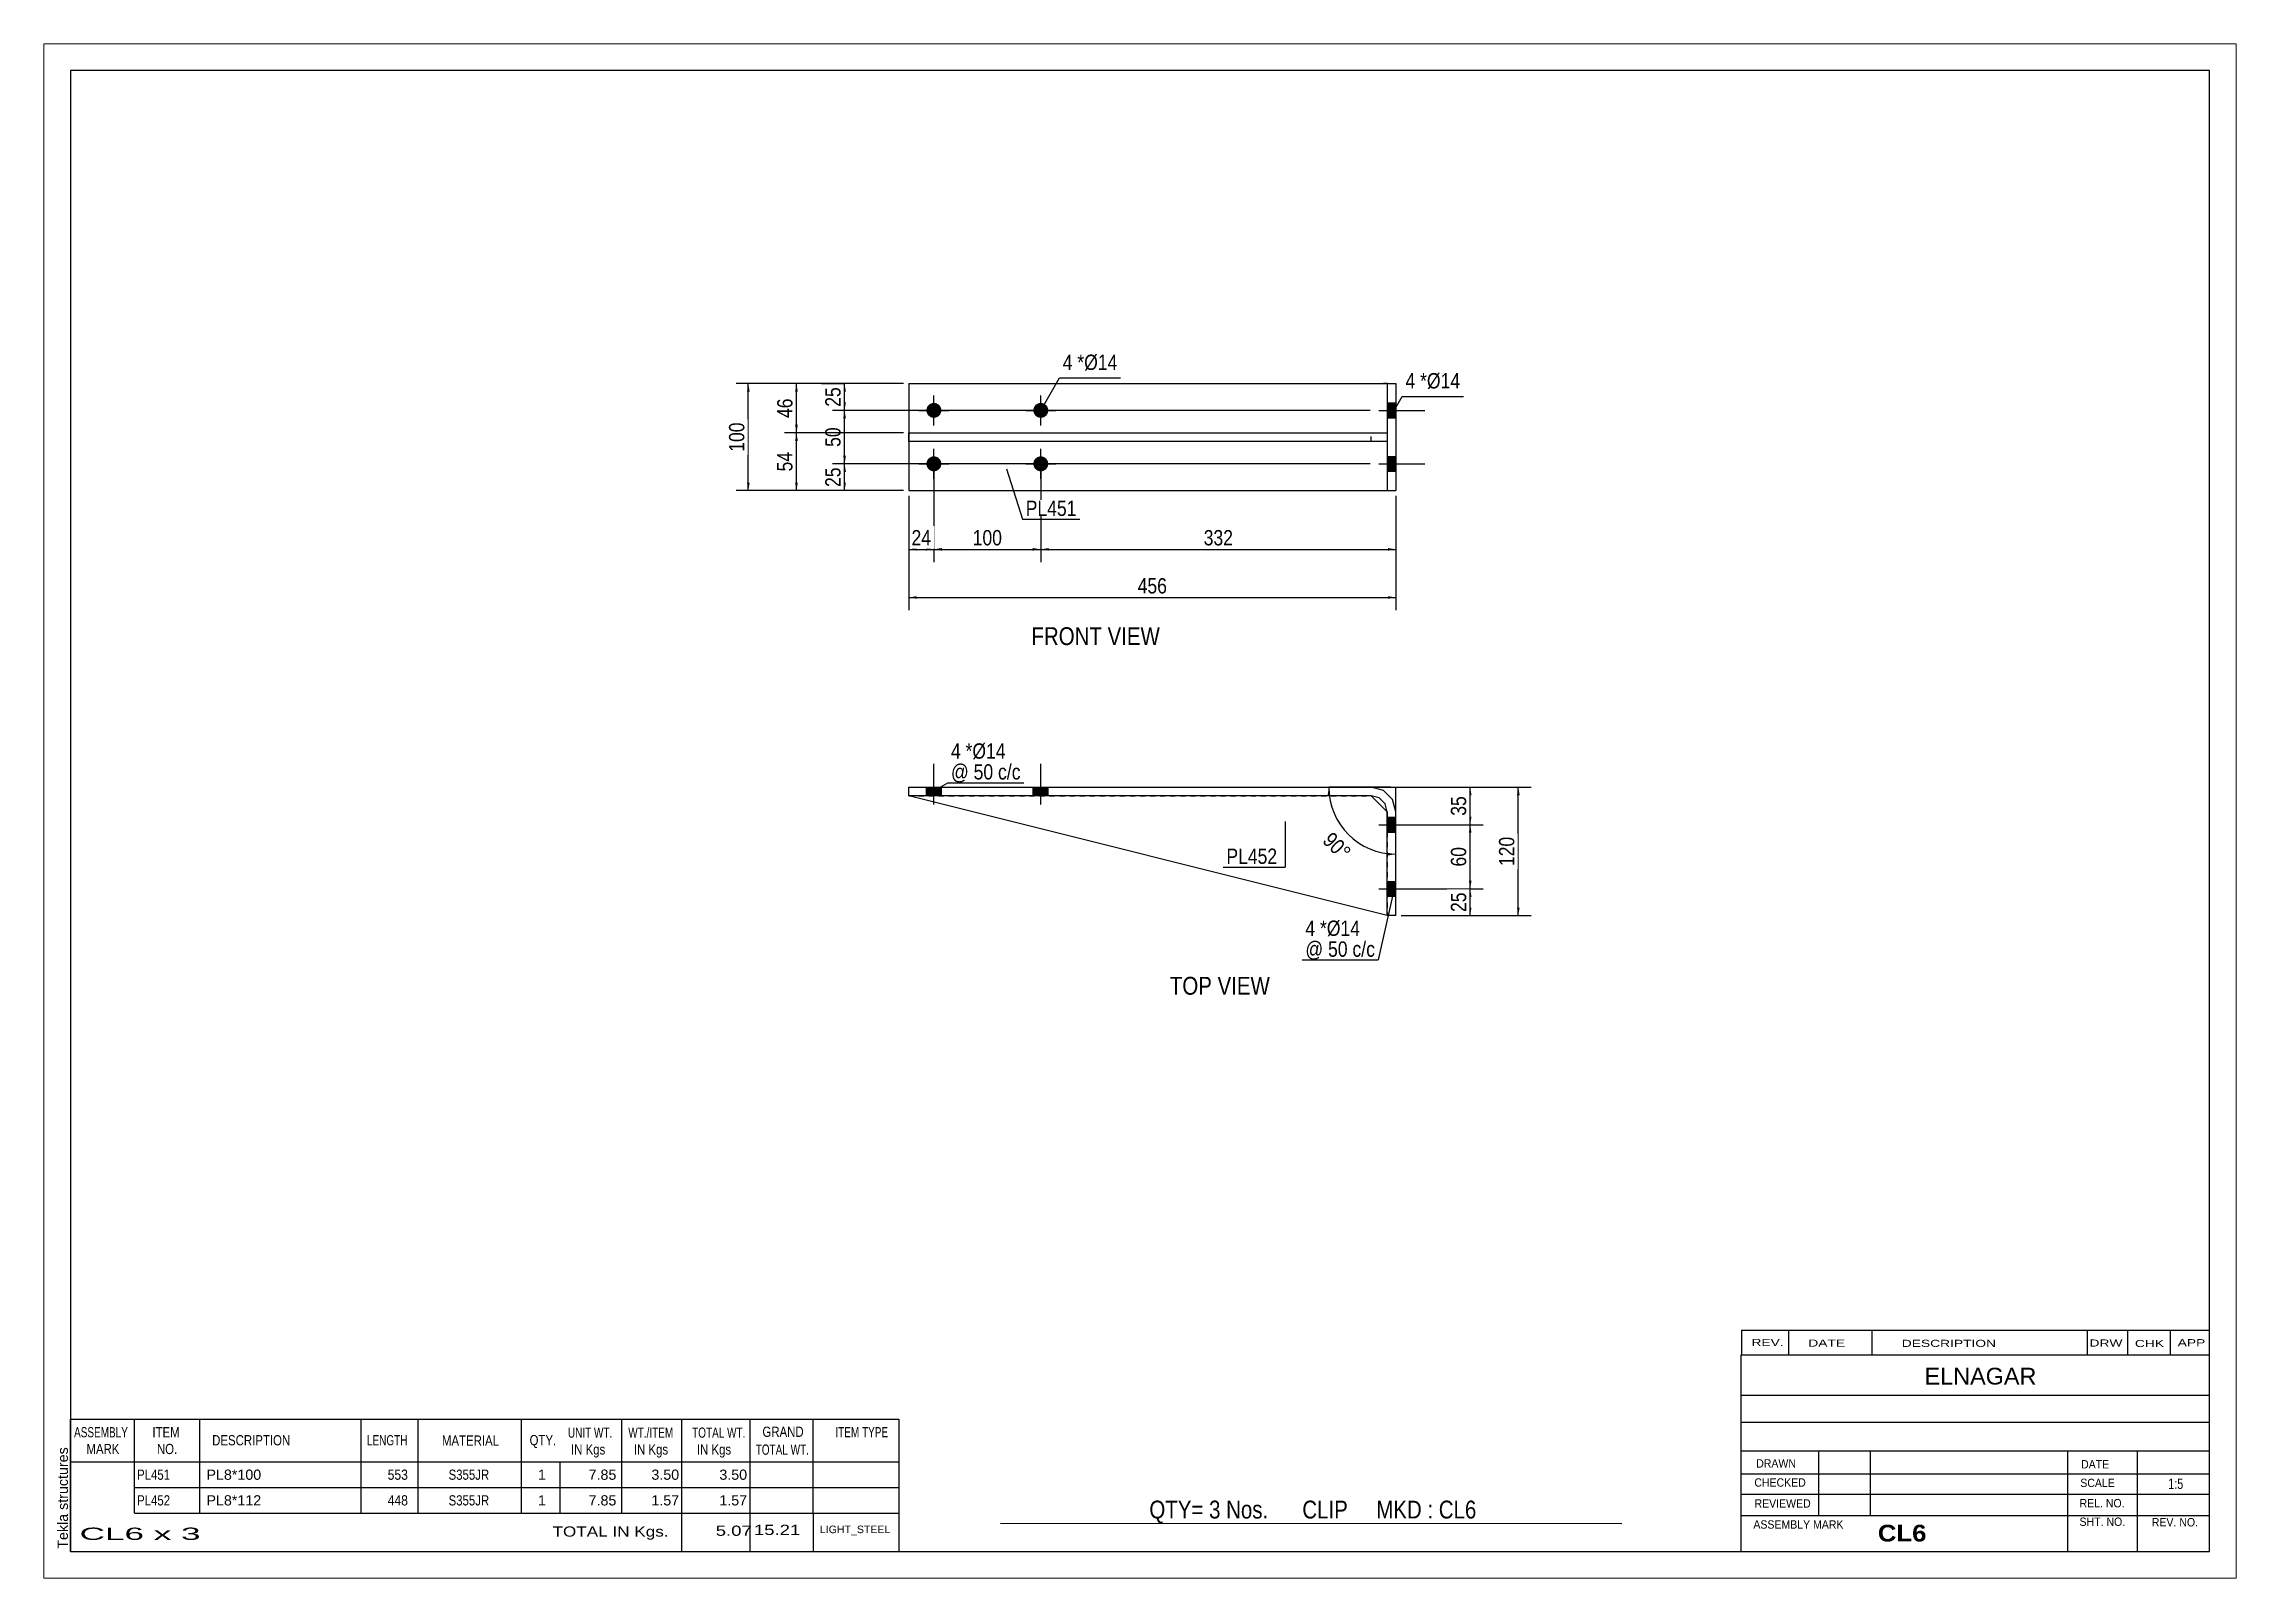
# Paper-space layout 'Layout1' of a CAD drawing. Header units: millimetres. Extents: x 0 to 410, y 0 to 287.
# The model-space entities are those that its viewports show. They can reach past a viewport. Long polylines and large blocks are cut down to what shows.
import ezdxf

# ---------------------------------------------------------------- set-up
doc = ezdxf.new("R2010")
doc.units = ezdxf.units.MM
doc.linetypes.add('DXK_LINE_DOT1', pattern=[1.8814, 0.9407, -0.9407])
doc.layers.add('Viewport layer', color=7, linetype='Continuous', plot=False)
doc.styles.add('Arial', font='ARIAL.TTF', dxfattribs={"height": 0.2})
doc.styles.add('Arial Bold', font='ARIALBD.TTF', dxfattribs={"height": 0.2})
doc.styles.add('Arial Narrow', font='ARIALN.TTF', dxfattribs={"height": 0.2})

# ---------------------------------------------------------------- blocks, each defined once
blk = doc.blocks.new('Unknown-627397655-1548')
at = {"color": 5, "linetype": 'Continuous'}
for p, q in [((405, 282), (5, 282)), ((5, 282), (5, 5)), ((405, 5), (405, 282)), ((5, 5), (405, 5))]:
    blk.add_line(p, q, dxfattribs=at)
at = {"color": 174, "linetype": 'Continuous', "style": 'Arial'}
blk.add_text('Tekla structures', height=1.9102, rotation=90, dxfattribs=at).set_placement((4.5, 5.5))
blk = doc.blocks.new('Unknown-627397655-11 - 1218')
at = {"color": 0, "linetype": 'Continuous'}
blk.add_wipeout([(208.77, 174.54), (208.77, 178.04), (184.7, 178.04), (184.7, 174.54)], dxfattribs=at)
at = {"color": 96, "linetype": 'Continuous', "style": 'Arial Narrow'}
blk.add_text('FRONT VIEW', height=3.34, dxfattribs=at).set_placement((184.7, 174.54))
blk = doc.blocks.new('Unknown-627397655-12 - 1239')
at = {"color": 0, "linetype": 'Continuous'}
blk.add_wipeout([(229.32, 109.14), (229.32, 112.64), (210.58, 112.64), (210.58, 109.14)], dxfattribs=at)
at = {"color": 96, "linetype": 'Continuous', "style": 'Arial Narrow'}
blk.add_text('TOP VIEW', height=3.34, dxfattribs=at).set_placement((210.58, 109.14))
blk = doc.blocks.new('Part-627397655-1234 - 1218')
at = {"color": 2, "linetype": 'Continuous'}
for p, q in [((161.75, 212.64), (161.75, 214.24)), ((161.75, 214.24), (251.25, 214.24)), ((251.25, 214.24), (251.25, 212.64)), ((251.25, 212.64), (161.75, 212.64))]:
    blk.add_line(p, q, dxfattribs=at)
at = {"color": 7, "linetype": 'DXK_LINE_DOT1'}
blk.add_line((248.25, 212.64), (248.25, 214.24), dxfattribs=at)
blk = doc.blocks.new('Part-627397655-1235 - 1218')
at = {"color": 2, "linetype": 'Continuous'}
for p, q in [((161.75, 223.44), (161.75, 203.44)), ((161.75, 223.44), (248.25, 223.44)), ((248.25, 223.44), (251.25, 223.44)), ((251.25, 223.44), (251.25, 203.44)), ((251.25, 223.44), (252.85, 223.44)), ((252.85, 223.44), (252.85, 203.44)), ((161.75, 203.44), (252.85, 203.44))]:
    blk.add_line(p, q, dxfattribs=at)
at = {"color": 7, "linetype": 'DXK_LINE_DOT1'}
blk.add_line((251.25, 223.44), (250.55, 223.44), dxfattribs=at)
blk = doc.blocks.new('Bolt-627397655-1236 - 1218')
at = {"linetype": 'Continuous'}
for points in [[(166.45, 219.84, -1), (166.45, 217.04, -1)], [(186.45, 219.84, -1), (186.45, 217.04, -1)], [(166.45, 209.84, -1), (166.45, 207.04, -1)], [(186.45, 209.84, -1), (186.45, 207.04, -1)]]:
    blk.add_hatch(color=3, dxfattribs=at).paths.add_polyline_path(points)
at = {"color": 3, "linetype": 'Continuous'}
for p, q in [((163.65, 218.44), (169.25, 218.44)), ((166.45, 215.64), (166.45, 221.24)), ((183.65, 218.44), (189.25, 218.44)), ((186.45, 215.64), (186.45, 221.24)), ((166.45, 205.64), (166.45, 211.24)), ((186.45, 205.64), (186.45, 211.24)), ((163.65, 208.44), (169.25, 208.44)), ((183.65, 208.44), (189.25, 208.44))]:
    blk.add_line(p, q, dxfattribs=at)
blk = doc.blocks.new('Bolt-627397655-1237 - 1218')
at = {"linetype": 'Continuous'}
for points in [[(251.25, 219.84), (251.25, 217.04), (252.85, 217.04), (252.85, 219.84)], [(251.25, 219.84), (251.25, 217.04), (252.85, 217.04), (252.85, 219.84)], [(251.25, 209.84), (251.25, 207.04), (252.85, 207.04), (252.85, 209.84)], [(251.25, 209.84), (251.25, 207.04), (252.85, 207.04), (252.85, 209.84)]]:
    blk.add_hatch(color=3, dxfattribs=at).paths.add_polyline_path(points)
at = {"color": 3, "linetype": 'Continuous'}
for p, q in [((249.65, 218.44), (258.25, 218.44)), ((249.65, 218.44), (258.25, 218.44)), ((251.25, 219.84), (252.85, 219.84)), ((251.25, 219.84), (252.85, 219.84)), ((251.25, 217.04), (252.85, 217.04)), ((251.25, 217.04), (252.85, 217.04)), ((251.25, 209.84), (252.85, 209.84)), ((251.25, 209.84), (252.85, 209.84)), ((249.65, 208.44), (258.25, 208.44)), ((249.65, 208.44), (258.25, 208.44)), ((251.25, 207.04), (252.85, 207.04)), ((251.25, 207.04), (252.85, 207.04))]:
    blk.add_line(p, q, dxfattribs=at)
blk = doc.blocks.new('Part-627397655-1240 - 1239')
at = {"color": 2, "linetype": 'Continuous'}
for p, q in [((251.25, 123.94), (161.75, 146.34)), ((248.25, 146.34), (251.25, 143.34))]:
    blk.add_line(p, q, dxfattribs=at)
at = {"color": 7, "linetype": 'DXK_LINE_DOT1'}
for p, q in [((161.75, 146.34), (248.25, 146.34)), ((251.25, 143.34), (251.25, 123.94))]:
    blk.add_line(p, q, dxfattribs=at)
blk = doc.blocks.new('Part-627397655-1241 - 1239')
at = {"color": 2, "linetype": 'Continuous'}
for p, q in [((161.75, 146.34), (161.75, 147.94)), ((161.75, 147.94), (248.25, 147.94)), ((250.55, 147.32), (248.25, 147.94)), ((248.25, 146.34), (161.75, 146.34)), ((249.75, 145.94), (248.25, 146.34)), ((250.85, 144.84), (249.75, 145.94)), ((252.23, 145.64), (250.55, 147.32)), ((251.25, 143.34), (250.85, 144.84)), ((252.85, 143.34), (252.23, 145.64)), ((251.25, 123.94), (251.25, 143.34)), ((252.85, 123.94), (252.85, 143.34)), ((252.85, 123.94), (251.25, 123.94))]:
    blk.add_line(p, q, dxfattribs=at)
blk = doc.blocks.new('Bolt-627397655-1242 - 1239')
at = {"linetype": 'Continuous'}
for points in [[(167.85, 147.94), (165.05, 147.94), (165.05, 146.34), (167.85, 146.34)], [(167.85, 147.94), (165.05, 147.94), (165.05, 146.34), (167.85, 146.34)], [(187.85, 147.94), (185.05, 147.94), (185.05, 146.34), (187.85, 146.34)], [(187.85, 147.94), (185.05, 147.94), (185.05, 146.34), (187.85, 146.34)]]:
    blk.add_hatch(color=3, dxfattribs=at).paths.add_polyline_path(points)
at = {"color": 3, "linetype": 'Continuous'}
for p, q in [((166.45, 144.74), (166.45, 152.34)), ((166.45, 144.74), (166.45, 152.34)), ((186.45, 144.74), (186.45, 152.34)), ((186.45, 144.74), (186.45, 152.34)), ((165.05, 146.34), (165.05, 147.94)), ((165.05, 146.34), (165.05, 147.94)), ((167.85, 146.34), (167.85, 147.94)), ((167.85, 146.34), (167.85, 147.94)), ((185.05, 146.34), (185.05, 147.94)), ((185.05, 146.34), (185.05, 147.94)), ((187.85, 146.34), (187.85, 147.94)), ((187.85, 146.34), (187.85, 147.94))]:
    blk.add_line(p, q, dxfattribs=at)
blk = doc.blocks.new('Bolt-627397655-1243 - 1239')
at = {"linetype": 'Continuous'}
for points in [[(252.85, 139.54), (252.85, 142.34), (251.25, 142.34), (251.25, 139.54)], [(252.85, 139.54), (252.85, 142.34), (251.25, 142.34), (251.25, 139.54)], [(252.85, 127.54), (252.85, 130.34), (251.25, 130.34), (251.25, 127.54)], [(252.85, 127.54), (252.85, 130.34), (251.25, 130.34), (251.25, 127.54)]]:
    blk.add_hatch(color=3, dxfattribs=at).paths.add_polyline_path(points)
at = {"color": 3, "linetype": 'Continuous'}
for p, q in [((249.65, 140.94), (258.25, 140.94)), ((249.65, 140.94), (258.25, 140.94)), ((251.25, 142.34), (252.85, 142.34)), ((251.25, 142.34), (252.85, 142.34)), ((251.25, 139.54), (252.85, 139.54)), ((251.25, 139.54), (252.85, 139.54)), ((249.65, 128.94), (258.25, 128.94)), ((249.65, 128.94), (258.25, 128.94)), ((251.25, 130.34), (252.85, 130.34)), ((251.25, 130.34), (252.85, 130.34)), ((251.25, 127.54), (252.85, 127.54)), ((251.25, 127.54), (252.85, 127.54))]:
    blk.add_line(p, q, dxfattribs=at)
blk = doc.blocks.new('StraightDimension-627397655-1245 - 1218')
at = {"linetype": 'Continuous'}
for points in [[(149.5, 221.94), (149.75, 223.44), (150, 221.94)], [(150, 219.94), (149.75, 218.44), (149.5, 219.94)]]:
    blk.add_hatch(color=7, dxfattribs=at).paths.add_polyline_path(points)
at = {"color": 7, "linetype": 'Continuous'}
for p, q in [((160.75, 223.44), (147.5, 223.44)), ((149.75, 218.44), (149.75, 223.44)), ((248.05, 218.44), (147.5, 218.44))]:
    blk.add_line(p, q, dxfattribs=at)
at = {"color": 0}
blk.add_wipeout([(149.6, 223.37), (145.4, 223.37), (145.4, 218.51), (149.6, 218.51)], dxfattribs=at)
at = {"color": 3, "style": 'Arial Narrow'}
blk.add_text('25', height=2.863, rotation=90.0002, dxfattribs=at).set_placement((149, 219.11))
blk = doc.blocks.new('StraightDimension-627397655-1246 - 1218')
at = {"linetype": 'Continuous'}
for points in [[(149.5, 216.94), (149.75, 218.44), (150, 216.94)], [(150, 209.94), (149.75, 208.44), (149.5, 209.94)]]:
    blk.add_hatch(color=7, dxfattribs=at).paths.add_polyline_path(points)
at = {"color": 7, "linetype": 'Continuous'}
for p, q in [((248.05, 218.44), (147.5, 218.44)), ((149.75, 208.44), (149.75, 218.44)), ((248.05, 208.44), (147.5, 208.44))]:
    blk.add_line(p, q, dxfattribs=at)
at = {"color": 0}
blk.add_wipeout([(149.6, 215.87), (145.4, 215.87), (145.4, 211.01), (149.6, 211.01)], dxfattribs=at)
at = {"color": 3, "style": 'Arial Narrow'}
blk.add_text('50', height=2.863, rotation=90.0002, dxfattribs=at).set_placement((149, 211.61))
blk = doc.blocks.new('StraightDimension-627397655-1247 - 1218')
at = {"linetype": 'Continuous'}
for points in [[(149.5, 206.94), (149.75, 208.44), (150, 206.94)], [(150, 204.94), (149.75, 203.44), (149.5, 204.94)]]:
    blk.add_hatch(color=7, dxfattribs=at).paths.add_polyline_path(points)
at = {"color": 7, "linetype": 'Continuous'}
for p, q in [((248.05, 208.44), (147.5, 208.44)), ((149.75, 203.44), (149.75, 208.44)), ((160.75, 203.44), (147.5, 203.44))]:
    blk.add_line(p, q, dxfattribs=at)
at = {"color": 0}
blk.add_wipeout([(149.6, 208.37), (145.4, 208.37), (145.4, 203.51), (149.6, 203.51)], dxfattribs=at)
at = {"color": 3, "style": 'Arial Narrow'}
blk.add_text('25', height=2.863, rotation=90.0002, dxfattribs=at).set_placement((149, 204.11))
blk = doc.blocks.new('StraightDimension-627397655-1260 - 1218')
at = {"linetype": 'Continuous'}
for points in [[(140.5, 221.94), (140.75, 223.44), (141, 221.94)], [(141, 215.74), (140.75, 214.24), (140.5, 215.74)]]:
    blk.add_hatch(color=7, dxfattribs=at).paths.add_polyline_path(points)
at = {"color": 7, "linetype": 'Continuous'}
for p, q in [((160.75, 223.44), (138.5, 223.44)), ((140.75, 214.24), (140.75, 223.44)), ((160.75, 214.24), (138.5, 214.24))]:
    blk.add_line(p, q, dxfattribs=at)
at = {"color": 0}
blk.add_wipeout([(140.6, 221.27), (136.4, 221.27), (136.4, 216.41), (140.6, 216.41)], dxfattribs=at)
at = {"color": 3, "style": 'Arial Narrow'}
blk.add_text('46', height=2.863, rotation=90.0002, dxfattribs=at).set_placement((140, 217.01))
blk = doc.blocks.new('StraightDimension-627397655-1261 - 1218')
at = {"linetype": 'Continuous'}
for points in [[(140.5, 212.74), (140.75, 214.24), (141, 212.74)], [(141, 204.94), (140.75, 203.44), (140.5, 204.94)]]:
    blk.add_hatch(color=7, dxfattribs=at).paths.add_polyline_path(points)
at = {"color": 7, "linetype": 'Continuous'}
for p, q in [((160.75, 214.24), (138.5, 214.24)), ((140.75, 203.44), (140.75, 214.24)), ((160.75, 203.44), (138.5, 203.44))]:
    blk.add_line(p, q, dxfattribs=at)
at = {"color": 0}
blk.add_wipeout([(140.6, 211.27), (136.4, 211.27), (136.4, 206.41), (140.6, 206.41)], dxfattribs=at)
at = {"color": 3, "style": 'Arial Narrow'}
blk.add_text('54', height=2.863, rotation=90.0002, dxfattribs=at).set_placement((140, 207.01))
blk = doc.blocks.new('StraightDimension-627397655-1268 - 1218')
at = {"linetype": 'Continuous'}
for points in [[(131.5, 221.94), (131.75, 223.44), (132, 221.94)], [(132, 204.94), (131.75, 203.44), (131.5, 204.94)]]:
    blk.add_hatch(color=7, dxfattribs=at).paths.add_polyline_path(points)
at = {"color": 7, "linetype": 'Continuous'}
for p, q in [((160.75, 223.44), (129.5, 223.44)), ((131.75, 203.44), (131.75, 223.44)), ((160.75, 203.44), (129.5, 203.44))]:
    blk.add_line(p, q, dxfattribs=at)
at = {"color": 0}
blk.add_wipeout([(131.6, 216.78), (127.4, 216.78), (127.4, 210.1), (131.6, 210.1)], dxfattribs=at)
at = {"color": 3, "style": 'Arial Narrow'}
blk.add_text('100', height=2.863, rotation=90.0002, dxfattribs=at).set_placement((131, 210.7))
blk = doc.blocks.new('StraightDimension-627397655-1272 - 1218')
at = {"linetype": 'Continuous'}
for points in [[(187.95, 192.19), (186.45, 192.44), (187.95, 192.69)], [(251.35, 192.69), (252.85, 192.44), (251.35, 192.19)]]:
    blk.add_hatch(color=7, dxfattribs=at).paths.add_polyline_path(points)
at = {"color": 7, "linetype": 'Continuous'}
for p, q in [((186.45, 207.44), (186.45, 190.04)), ((252.85, 202.44), (252.85, 190.04)), ((186.45, 192.44), (252.85, 192.44))]:
    blk.add_line(p, q, dxfattribs=at)
at = {"color": 0}
blk.add_wipeout([(222.99, 192.59), (222.99, 196.79), (216.31, 196.79), (216.31, 192.59)], dxfattribs=at)
at = {"color": 3, "style": 'Arial Narrow'}
blk.add_text('332', height=2.863, dxfattribs=at).set_placement((216.91, 193.19))
blk = doc.blocks.new('StraightDimension-627397655-1273 - 1218')
at = {"linetype": 'Continuous'}
for points in [[(167.95, 192.19), (166.45, 192.44), (167.95, 192.69)], [(184.95, 192.69), (186.45, 192.44), (184.95, 192.19)]]:
    blk.add_hatch(color=7, dxfattribs=at).paths.add_polyline_path(points)
at = {"color": 7, "linetype": 'Continuous'}
for p, q in [((166.45, 207.44), (166.45, 190.04)), ((186.45, 207.44), (186.45, 190.04)), ((166.45, 192.44), (186.45, 192.44))]:
    blk.add_line(p, q, dxfattribs=at)
at = {"color": 0}
blk.add_wipeout([(179.79, 192.59), (179.79, 196.79), (173.11, 196.79), (173.11, 192.59)], dxfattribs=at)
at = {"color": 3, "style": 'Arial Narrow'}
blk.add_text('100', height=2.863, dxfattribs=at).set_placement((173.71, 193.19))
blk = doc.blocks.new('StraightDimension-627397655-1274 - 1218')
at = {"linetype": 'Continuous'}
for points in [[(163.25, 192.19), (161.75, 192.44), (163.25, 192.69)], [(164.95, 192.69), (166.45, 192.44), (164.95, 192.19)]]:
    blk.add_hatch(color=7, dxfattribs=at).paths.add_polyline_path(points)
at = {"color": 7, "linetype": 'Continuous'}
for p, q in [((166.45, 207.44), (166.45, 190.04)), ((161.75, 202.44), (161.75, 190.04)), ((161.75, 192.44), (166.45, 192.44))]:
    blk.add_line(p, q, dxfattribs=at)
at = {"color": 0}
blk.add_wipeout([(166.53, 192.59), (166.53, 196.79), (161.67, 196.79), (161.67, 192.59)], dxfattribs=at)
at = {"color": 3, "style": 'Arial Narrow'}
blk.add_text('24', height=2.863, dxfattribs=at).set_placement((162.27, 193.19))
blk = doc.blocks.new('StraightDimension-627397655-1284 - 1218')
at = {"linetype": 'Continuous'}
for points in [[(163.25, 183.19), (161.75, 183.44), (163.25, 183.69)], [(251.35, 183.69), (252.85, 183.44), (251.35, 183.19)]]:
    blk.add_hatch(color=7, dxfattribs=at).paths.add_polyline_path(points)
at = {"color": 7, "linetype": 'Continuous'}
for p, q in [((161.75, 202.44), (161.75, 181.04)), ((252.85, 202.44), (252.85, 181.04)), ((161.75, 183.44), (252.85, 183.44))]:
    blk.add_line(p, q, dxfattribs=at)
at = {"color": 0}
blk.add_wipeout([(210.64, 183.59), (210.64, 187.79), (203.96, 187.79), (203.96, 183.59)], dxfattribs=at)
at = {"color": 3, "style": 'Arial Narrow'}
blk.add_text('456', height=2.863, dxfattribs=at).set_placement((204.56, 184.19))
blk = doc.blocks.new('StraightDimension-627397655-1288 - 1239')
at = {"linetype": 'Continuous'}
for points in [[(266.5, 146.44), (266.75, 147.94), (267, 146.44)], [(267, 142.44), (266.75, 140.94), (266.5, 142.44)]]:
    blk.add_hatch(color=7, dxfattribs=at).paths.add_polyline_path(points)
at = {"color": 7, "linetype": 'Continuous'}
for p, q in [((249.25, 147.94), (269.15, 147.94)), ((266.75, 140.94), (266.75, 147.94)), ((257.05, 140.94), (269.15, 140.94))]:
    blk.add_line(p, q, dxfattribs=at)
at = {"color": 0}
blk.add_wipeout([(266.6, 146.87), (262.4, 146.87), (262.4, 142.01), (266.6, 142.01)], dxfattribs=at)
at = {"color": 3, "style": 'Arial Narrow'}
blk.add_text('35', height=2.863, rotation=90.0002, dxfattribs=at).set_placement((266, 142.61))
blk = doc.blocks.new('StraightDimension-627397655-1289 - 1239')
at = {"linetype": 'Continuous'}
for points in [[(266.5, 139.44), (266.75, 140.94), (267, 139.44)], [(267, 130.44), (266.75, 128.94), (266.5, 130.44)]]:
    blk.add_hatch(color=7, dxfattribs=at).paths.add_polyline_path(points)
at = {"color": 7, "linetype": 'Continuous'}
for p, q in [((257.05, 140.94), (269.15, 140.94)), ((266.75, 128.94), (266.75, 140.94)), ((257.05, 128.94), (269.15, 128.94))]:
    blk.add_line(p, q, dxfattribs=at)
at = {"color": 0}
blk.add_wipeout([(266.6, 137.37), (262.4, 137.37), (262.4, 132.51), (266.6, 132.51)], dxfattribs=at)
at = {"color": 3, "style": 'Arial Narrow'}
blk.add_text('60', height=2.863, rotation=90.0002, dxfattribs=at).set_placement((266, 133.11))
blk = doc.blocks.new('StraightDimension-627397655-1290 - 1239')
at = {"linetype": 'Continuous'}
for points in [[(266.5, 127.44), (266.75, 128.94), (267, 127.44)], [(267, 125.44), (266.75, 123.94), (266.5, 125.44)]]:
    blk.add_hatch(color=7, dxfattribs=at).paths.add_polyline_path(points)
at = {"color": 7, "linetype": 'Continuous'}
for p, q in [((257.05, 128.94), (269.15, 128.94)), ((266.75, 123.94), (266.75, 128.94)), ((253.85, 123.94), (269.15, 123.94))]:
    blk.add_line(p, q, dxfattribs=at)
at = {"color": 0}
blk.add_wipeout([(266.6, 128.87), (262.4, 128.87), (262.4, 124.01), (266.6, 124.01)], dxfattribs=at)
at = {"color": 3, "style": 'Arial Narrow'}
blk.add_text('25', height=2.863, rotation=90.0002, dxfattribs=at).set_placement((266, 124.61))
blk = doc.blocks.new('StraightDimension-627397655-1302 - 1239')
at = {"linetype": 'Continuous'}
for points in [[(275.5, 146.44), (275.75, 147.94), (276, 146.44)], [(276, 125.44), (275.75, 123.94), (275.5, 125.44)]]:
    blk.add_hatch(color=7, dxfattribs=at).paths.add_polyline_path(points)
at = {"color": 7, "linetype": 'Continuous'}
for p, q in [((249.25, 147.94), (278.15, 147.94)), ((275.75, 123.94), (275.75, 147.94)), ((253.85, 123.94), (278.15, 123.94))]:
    blk.add_line(p, q, dxfattribs=at)
at = {"color": 0}
blk.add_wipeout([(275.6, 139.28), (271.4, 139.28), (271.4, 132.6), (275.6, 132.6)], dxfattribs=at)
at = {"color": 3, "style": 'Arial Narrow'}
blk.add_text('120', height=2.863, rotation=90.0002, dxfattribs=at).set_placement((275, 133.2))
blk = doc.blocks.new('AngleDimension-627397655-1574 - 1239')
at = {"linetype": 'Continuous'}
for points in [[(240.08, 146.44), (240.33, 147.94), (240.58, 146.44)], [(251.35, 135.67), (252.85, 135.42), (251.35, 135.17)]]:
    blk.add_hatch(color=7, dxfattribs=at).paths.add_polyline_path(points)
at = {"color": 7, "linetype": 'Continuous'}
for p, q in [((251.85, 147.94), (240.33, 147.94)), ((240.33, 147.94), (252.85, 147.94)), ((252.85, 135.42), (252.85, 147.94))]:
    blk.add_line(p, q, dxfattribs=at)
blk.add_arc((252.85, 147.94), 12.52, 180, 270, dxfattribs=at)
at = {"color": 0}
blk.add_wipeout([(242.68, 133.2), (245.65, 136.17), (241.08, 140.73), (238.11, 137.76)], dxfattribs=at)
at = {"color": 3, "style": 'Arial Narrow'}
blk.add_text('90°', height=2.863, rotation=-45.0001, dxfattribs=at).set_placement((238.96, 137.76))
blk = doc.blocks.new('CBS_BOM-627397655-1581')
at = {"color": 7, "linetype": 'Continuous'}
for p, q in [((4.97, 21.77), (4.97, 29.77)), ((4.97, 29.77), (159.89, 29.77)), ((16.97, 21.77), (16.97, 29.77)), ((29.16, 21.77), (29.16, 29.77)), ((59.32, 21.77), (59.32, 29.77)), ((70, 21.77), (70, 29.77)), ((89.32, 21.77), (89.32, 29.77)), ((108.12, 21.77), (108.12, 29.77)), ((119.33, 21.77), (119.33, 29.77)), ((132.12, 21.77), (132.12, 29.77)), ((143.87, 21.77), (143.87, 29.77)), ((159.89, 29.76), (159.89, 21.78)), ((4.97, 21.77), (159.89, 21.77)), ((4.97, 16.97), (4.97, 21.77)), ((16.97, 16.97), (16.97, 21.77)), ((29.16, 16.97), (29.16, 21.77)), ((59.32, 16.97), (59.32, 21.77)), ((70, 16.97), (70, 21.77)), ((89.32, 16.97), (89.32, 21.77)), ((96.58, 16.97), (96.58, 21.77)), ((108.12, 16.97), (108.12, 21.77)), ((119.33, 16.97), (119.33, 21.77)), ((132.12, 16.97), (132.12, 21.77)), ((143.89, 16.97), (143.89, 21.77)), ((159.89, 21.76), (159.89, 16.97)), ((4.97, 12.17), (4.97, 16.97)), ((16.97, 16.97), (159.89, 16.97)), ((16.97, 12.17), (16.97, 16.97)), ((29.16, 12.17), (29.16, 16.97)), ((59.32, 12.17), (59.32, 16.97)), ((70, 12.17), (70, 16.97)), ((89.32, 12.17), (89.32, 16.97)), ((96.58, 12.17), (96.58, 16.97)), ((108.12, 12.17), (108.12, 16.97)), ((119.33, 12.17), (119.33, 16.97)), ((132.12, 12.17), (132.12, 16.97)), ((143.89, 12.17), (143.89, 16.97)), ((159.89, 16.96), (159.89, 12.17)), ((4.97, 4.97), (4.97, 12.15)), ((16.97, 12.17), (159.89, 12.17)), ((119.33, 4.97), (119.33, 12.15)), ((132.12, 4.97), (132.12, 12.15)), ((143.93, 4.97), (143.93, 12.15)), ((159.89, 12.17), (159.89, 4.97)), ((4.97, 4.97), (159.89, 4.97))]:
    blk.add_line(p, q, dxfattribs=at)
at = {"color": 3, "linetype": 'Continuous', "style": 'Arial'}
for s, height, width, p in [('ASSEMBLY', 1.91, 0.7, (5.65, 26.34)), ('MARK', 1.91, 0.8, (7.97, 23.21)), ('ITEM', 1.91, 0.8, (20.3, 26.34)), ('NO.', 1.91, 0.8, (21.15, 23.21)), ('DESCRIPTION', 1.9102, 0.8, (31.48, 24.84)), ('LENGTH', 1.91, 0.7, (60.43, 24.84)), ('MATERIAL', 1.91, 0.8, (74.45, 24.79)), ('QTY.', 1.91, 0.8, (90.84, 24.87)), ('UNIT WT.', 1.91, 0.7, (98.01, 26.27)), ('IN Kgs', 1.91, 0.8, (98.59, 23.13)), ('WT./ITEM', 1.91, 0.7, (109.3, 26.27)), ('IN Kgs', 1.91, 0.8, (110.34, 23.13)), ('TOTAL WT.', 1.91, 0.7, (121.24, 26.27)), ('IN Kgs', 1.91, 0.8, (122.13, 23.13)), ('TOTAL WT.', 1.91, 0.7, (133.13, 23.09)), ('GRAND', 1.91, 0.8, (134.39, 26.43)), ('ITEM TYPE', 1.91, 0.7, (148.03, 26.35))]:
    blk.add_text(s, height=height, dxfattribs=dict(at, width=width)).set_placement(p)
at = {"color": 7, "linetype": 'Continuous', "style": 'Arial'}
for s, width, p in [('PL451', 0.8, (17.43, 18.4)), ('553', 0.85, (64.3, 18.4)), ('S355JR', 0.8, (75.69, 18.4)), ('PL452', 0.8, (17.43, 13.6)), ('448', 0.85, (64.3, 13.6)), ('S355JR', 0.8, (75.69, 13.6))]:
    blk.add_text(s, height=1.91, dxfattribs=dict(at, width=width)).set_placement(p)
for s, p in [('PL8*100', (30.41, 18.4)), ('1', (92.41, 18.4)), ('7.85', (101.88, 18.4)), ('3.50', (113.62, 18.4)), ('3.50', (126.33, 18.4)), ('PL8*112', (30.41, 13.6)), ('1', (92.41, 13.6)), ('7.85', (101.88, 13.6)), ('1.57', (113.62, 13.6)), ('1.57', (126.33, 13.6))]:
    blk.add_text(s, height=1.91, dxfattribs=at).set_placement(p)
at = {"color": 6, "linetype": 'Continuous', "style": 'Arial'}
for s, height, width, p in [('CL6 x 3', 2.292, 2.05, (6.69, 7.16)), ('TOTAL IN Kgs.', 1.9102, 1.2, (95.13, 7.77)), ('5.07', 1.91, 1.3, (125.65, 7.92)), ('15.21', 1.91, 1.3, (132.79, 8.08))]:
    blk.add_text(s, height=height, dxfattribs=dict(at, width=width)).set_placement(p)
blk.add_text('LIGHT_STEEL', height=1.4135, dxfattribs=at).set_placement((145.14, 8.42))
blk = doc.blocks.new('CBS_CALLOFF-627397655-1582')
at = {"color": 7, "linetype": 'Continuous'}
blk.add_line((178.88, 10.27), (295.11, 10.25), dxfattribs=at)
at = {"color": 3, "linetype": 'Continuous', "style": 'Arial Narrow'}
blk.add_text('QTY= 3 Nos.      CLIP     MKD : CL6', height=3.3405, dxfattribs=at).set_placement((206.75, 11.16))
blk = doc.blocks.new('CBS_NAME_BLOG-627397655-1583')
at = {"color": 7, "linetype": 'Continuous'}
for p, q in [((317.41, 41.75), (404.93, 41.75)), ((317.41, 5.04), (317.41, 41.75)), ((317.41, 34.21), (404.93, 34.21)), ((317.48, 29.16), (405, 29.16)), ((317.41, 23.79), (404.93, 23.79)), ((331.93, 11.68), (331.93, 23.78)), ((341.62, 11.71), (341.62, 23.78)), ((378.53, 5.04), (378.53, 23.77)), ((391.58, 5.04), (391.58, 23.78)), ((317.42, 19.49), (405, 19.51)), ((317.41, 15.74), (404.93, 15.74)), ((317.41, 11.7), (404.93, 11.7)), ((317.41, 5), (405, 5))]:
    blk.add_line(p, q, dxfattribs=at)
at = {"color": 3, "linetype": 'Continuous', "style": 'Arial'}
blk.add_text('ELNAGAR', height=3.133, dxfattribs=at).set_placement((351.73, 36.22))
at = {"color": 3, "linetype": 'Continuous'}
for s, height, style, width, p in [('DRAWN', 1.566, 'Arial', 0.9, (320.24, 20.68)), ('DATE', 1.566, 'Arial', 0.9, (381, 20.52)), ('CHECKED', 1.566, 'Arial', 0.9, (319.89, 17.11)), ('SCALE', 1.566, 'Arial', 0.9, (380.85, 17.04)), ('1:5', 1.957, 'Arial Narrow', 0.9, (397.3, 16.68)), ('REVIEWED', 1.566, 'Arial', 0.9, (319.93, 13.19)), ('REL. NO.', 1.566, 'Arial', 0.9, (380.71, 13.24)), ('ASSEMBLY MARK', 1.5663, 'Arial', 0.9, (319.71, 9.26)), ('CL6', 3.131, 'Arial Bold', 1.1, (342.99, 6.86)), ('SHT. NO.', 1.566, 'Arial', 0.9, (380.71, 9.77)), ('REV. NO.', 1.566, 'Arial', 0.9, (394.23, 9.68))]:
    blk.add_text(s, height=height, dxfattribs=dict(at, style=style, width=width)).set_placement(p)
blk = doc.blocks.new('CBS_REVISION-627397655-1584')
at = {"color": 7, "linetype": 'Continuous'}
for p, q in [((317.49, 46.38), (404.99, 46.38)), ((317.49, 46.38), (317.49, 41.75)), ((326.29, 46.38), (326.29, 41.75)), ((341.88, 46.38), (341.88, 41.81)), ((382.14, 46.38), (382.14, 41.75)), ((389.68, 46.38), (389.68, 41.75)), ((397.63, 46.38), (397.63, 41.75)), ((317.49, 41.75), (404.99, 41.75))]:
    blk.add_line(p, q, dxfattribs=at)
at = {"color": 7, "style": 'Arial Narrow', "width": 1.7}
for s, height, p in [('REV.', 1.326, (319.35, 43.43)), ('DATE', 1.326, (329.98, 43.31)), ('DESCRIPTION', 1.3257, (347.46, 43.26)), ('DRW', 1.326, (382.57, 43.32)), ('CHK', 1.326, (391.06, 43.23)), ('APP', 1.326, (399.06, 43.38))]:
    blk.add_text(s, height=height, dxfattribs=at).set_placement(p)
blk = doc.blocks.new('Mark-627397655-1313 - 1218')
at = {"color": 0}
blk.add_wipeout([(192.38, 226), (192.38, 229), (190.55, 229), (190.55, 226)], dxfattribs=at)
blk.add_wipeout([(192.38, 226), (192.38, 229), (190.55, 229), (190.55, 226)], dxfattribs=at)
at = {"color": 7, "linetype": 'Continuous'}
blk.add_line((186.45, 218.44), (189.95, 224.5), dxfattribs=at)
at = {"color": 0}
blk.add_wipeout([(194.56, 226), (194.56, 229), (193.28, 229), (193.28, 226)], dxfattribs=at)
blk.add_wipeout([(194.56, 226), (194.56, 229), (193.28, 229), (193.28, 226)], dxfattribs=at)
at = {"color": 3, "style": 'Arial Narrow'}
blk.add_text('4', height=2.86, dxfattribs=at).set_placement((190.55, 226))
at = {"color": 0}
blk.add_wipeout([(200.77, 226), (200.77, 229), (194.56, 229), (194.56, 226)], dxfattribs=at)
blk.add_wipeout([(200.77, 226), (200.77, 229), (194.56, 229), (194.56, 226)], dxfattribs=at)
at = {"color": 7, "linetype": 'Continuous'}
blk.add_line((189.95, 224.5), (201.37, 224.5), dxfattribs=at)
at = {"color": 3, "style": 'Arial Narrow'}
for s, height, p in [('*', 2.86, (193.28, 226)), ('Ø14', 2.863, (194.56, 226))]:
    blk.add_text(s, height=height, dxfattribs=at).set_placement(p)
blk = doc.blocks.new('Mark-627397655-1308 - 1218')
at = {"color": 0}
blk.add_wipeout([(193.13, 198.7), (193.13, 201.7), (183.63, 201.7), (183.63, 198.7)], dxfattribs=at)
blk.add_wipeout([(193.13, 198.7), (193.13, 201.7), (183.63, 201.7), (183.63, 198.7)], dxfattribs=at)
at = {"color": 7, "linetype": 'Continuous'}
for p, q in [((180.03, 207.5), (183.03, 198.1)), ((183.03, 198.1), (193.73, 198.1))]:
    blk.add_line(p, q, dxfattribs=at)
at = {"color": 3, "style": 'Arial Narrow'}
blk.add_text('PL451', height=2.863, dxfattribs=at).set_placement((183.63, 198.7))
blk = doc.blocks.new('Mark-627397655-1314 - 1218')
at = {"color": 0}
blk.add_wipeout([(256.48, 222.54), (256.48, 225.54), (254.65, 225.54), (254.65, 222.54)], dxfattribs=at)
blk.add_wipeout([(256.48, 222.54), (256.48, 225.54), (254.65, 225.54), (254.65, 222.54)], dxfattribs=at)
at = {"color": 7, "linetype": 'Continuous'}
blk.add_line((252.55, 218.44), (254.05, 221.04), dxfattribs=at)
at = {"color": 0}
blk.add_wipeout([(258.66, 222.54), (258.66, 225.54), (257.38, 225.54), (257.38, 222.54)], dxfattribs=at)
blk.add_wipeout([(258.66, 222.54), (258.66, 225.54), (257.38, 225.54), (257.38, 222.54)], dxfattribs=at)
at = {"color": 3, "style": 'Arial Narrow'}
blk.add_text('4', height=2.86, dxfattribs=at).set_placement((254.65, 222.54))
at = {"color": 0}
blk.add_wipeout([(264.87, 222.54), (264.87, 225.54), (258.66, 225.54), (258.66, 222.54)], dxfattribs=at)
blk.add_wipeout([(264.87, 222.54), (264.87, 225.54), (258.66, 225.54), (258.66, 222.54)], dxfattribs=at)
at = {"color": 7, "linetype": 'Continuous'}
blk.add_line((254.05, 221.04), (265.47, 221.04), dxfattribs=at)
at = {"color": 3, "style": 'Arial Narrow'}
for s, height, p in [('Ø14', 2.863, (258.66, 222.54)), ('*', 2.86, (257.38, 222.54))]:
    blk.add_text(s, height=height, dxfattribs=at).set_placement(p)
blk = doc.blocks.new('Mark-627397655-1311 - 1239')
at = {"color": 0}
blk.add_wipeout([(171.48, 153.29), (171.48, 156.29), (169.65, 156.29), (169.65, 153.29)], dxfattribs=at)
blk.add_wipeout([(171.48, 153.29), (171.48, 156.29), (169.65, 156.29), (169.65, 153.29)], dxfattribs=at)
blk.add_wipeout([(173.65, 153.29), (173.65, 156.29), (172.38, 156.29), (172.38, 153.29)], dxfattribs=at)
blk.add_wipeout([(173.65, 153.29), (173.65, 156.29), (172.38, 156.29), (172.38, 153.29)], dxfattribs=at)
blk.add_wipeout([(179.87, 153.29), (179.87, 156.29), (173.65, 156.29), (173.65, 153.29)], dxfattribs=at)
blk.add_wipeout([(179.87, 153.29), (179.87, 156.29), (173.65, 156.29), (173.65, 153.29)], dxfattribs=at)
at = {"color": 3, "style": 'Arial Narrow'}
blk.add_text('*', height=2.86, dxfattribs=at).set_placement((172.38, 153.29))
at = {"color": 0}
blk.add_wipeout([(182.67, 149.39), (182.67, 152.39), (169.65, 152.39), (169.65, 149.39)], dxfattribs=at)
blk.add_wipeout([(182.67, 149.39), (182.67, 152.39), (169.65, 152.39), (169.65, 149.39)], dxfattribs=at)
at = {"color": 7, "linetype": 'Continuous'}
for p, q in [((166.45, 147.29), (169.05, 148.79)), ((169.05, 148.79), (183.27, 148.79))]:
    blk.add_line(p, q, dxfattribs=at)
at = {"color": 3, "style": 'Arial Narrow'}
for s, height, p in [('4', 2.86, (169.65, 153.29)), ('Ø14', 2.863, (173.65, 153.29)), ('@ 50 c/', 2.863, (169.65, 149.39)), ('c', 2.86, (181.02, 149.39))]:
    blk.add_text(s, height=height, dxfattribs=at).set_placement(p)
blk = doc.blocks.new('Mark-627397655-1305 - 1239')
at = {"color": 0}
blk.add_wipeout([(230.67, 133.61), (230.67, 136.61), (221.16, 136.61), (221.16, 133.61)], dxfattribs=at)
blk.add_wipeout([(230.67, 133.61), (230.67, 136.61), (221.16, 136.61), (221.16, 133.61)], dxfattribs=at)
at = {"color": 7, "linetype": 'Continuous'}
for p in [(232.17, 141.52), (220.56, 133.01)]:
    blk.add_line(p, (232.17, 133.01), dxfattribs=at)
at = {"color": 3, "style": 'Arial Narrow'}
blk.add_text('PL452', height=2.863, dxfattribs=at).set_placement((221.16, 133.61))
blk = doc.blocks.new('Mark-627397655-1312 - 1239')
at = {"color": 0}
blk.add_wipeout([(237.76, 120.14), (237.76, 123.14), (235.93, 123.14), (235.93, 120.14)], dxfattribs=at)
blk.add_wipeout([(237.76, 120.14), (237.76, 123.14), (235.93, 123.14), (235.93, 120.14)], dxfattribs=at)
blk.add_wipeout([(239.94, 120.14), (239.94, 123.14), (238.66, 123.14), (238.66, 120.14)], dxfattribs=at)
blk.add_wipeout([(239.94, 120.14), (239.94, 123.14), (238.66, 123.14), (238.66, 120.14)], dxfattribs=at)
blk.add_wipeout([(246.15, 120.14), (246.15, 123.14), (239.94, 123.14), (239.94, 120.14)], dxfattribs=at)
blk.add_wipeout([(246.15, 120.14), (246.15, 123.14), (239.94, 123.14), (239.94, 120.14)], dxfattribs=at)
at = {"color": 3, "style": 'Arial Narrow'}
blk.add_text('*', height=2.86, dxfattribs=at).set_placement((238.66, 120.14))
at = {"color": 0}
blk.add_wipeout([(248.95, 116.24), (248.95, 119.24), (235.93, 119.24), (235.93, 116.24)], dxfattribs=at)
blk.add_wipeout([(248.95, 116.24), (248.95, 119.24), (235.93, 119.24), (235.93, 116.24)], dxfattribs=at)
at = {"color": 7, "linetype": 'Continuous'}
for p in [(252.55, 128.94), (235.33, 115.64)]:
    blk.add_line(p, (249.55, 115.64), dxfattribs=at)
at = {"color": 3, "style": 'Arial Narrow'}
for s, height, p in [('4', 2.86, (235.93, 120.14)), ('Ø14', 2.863, (239.94, 120.14)), ('@ 50 c/', 2.863, (235.93, 116.24)), ('c', 2.86, (247.31, 116.24))]:
    blk.add_text(s, height=height, dxfattribs=at).set_placement(p)

msp = doc.modelspace()

# ---------------------------------------------------------------- block references
for name in ['Unknown-627397655-1548', 'Part-627397655-1235 - 1218', 'Bolt-627397655-1236 - 1218', 'Bolt-627397655-1237 - 1218', 'Part-627397655-1234 - 1218', 'Bolt-627397655-1242 - 1239', 'Part-627397655-1241 - 1239', 'Part-627397655-1240 - 1239', 'Bolt-627397655-1243 - 1239', 'CBS_REVISION-627397655-1584', 'CBS_NAME_BLOG-627397655-1583', 'CBS_BOM-627397655-1581', 'CBS_CALLOFF-627397655-1582']:
    msp.add_blockref(name, (0, 0))

# ---------------------------------------------------------------- next in the draw order: block references
for name in ['Mark-627397655-1314 - 1218', 'StraightDimension-627397655-1245 - 1218', 'Unknown-627397655-11 - 1218', 'Mark-627397655-1311 - 1239', 'StraightDimension-627397655-1288 - 1239', 'Mark-627397655-1305 - 1239', 'Unknown-627397655-12 - 1239']:
    msp.add_blockref(name, (0, 0))

# ---------------------------------------------------------------- next in the draw order: block references
for name in ['StraightDimension-627397655-1246 - 1218', 'StraightDimension-627397655-1289 - 1239']:
    msp.add_blockref(name, (0, 0))

# ---------------------------------------------------------------- next in the draw order: block references
for name in ['Mark-627397655-1313 - 1218', 'StraightDimension-627397655-1260 - 1218', 'StraightDimension-627397655-1247 - 1218', 'StraightDimension-627397655-1290 - 1239']:
    msp.add_blockref(name, (0, 0))

# ---------------------------------------------------------------- next in the draw order: block references
for name in ['StraightDimension-627397655-1261 - 1218', 'StraightDimension-627397655-1272 - 1218', 'StraightDimension-627397655-1302 - 1239']:
    msp.add_blockref(name, (0, 0))

# ---------------------------------------------------------------- next in the draw order: block references
for name in ['StraightDimension-627397655-1268 - 1218', 'StraightDimension-627397655-1273 - 1218', 'AngleDimension-627397655-1574 - 1239', 'Mark-627397655-1312 - 1239']:
    msp.add_blockref(name, (0, 0))

# ---------------------------------------------------------------- next in the draw order: block references
msp.add_blockref('StraightDimension-627397655-1274 - 1218', (0, 0))

# ---------------------------------------------------------------- next in the draw order: block references
msp.add_blockref('StraightDimension-627397655-1284 - 1218', (0, 0))

# ---------------------------------------------------------------- next in the draw order: block references
msp.add_blockref('Mark-627397655-1308 - 1218', (0, 0))

psp = doc.layouts.get("Layout1")

# ---------------------------------------------------------------- viewports
at = {"layer": 'Viewport layer', "view_target_point": (205, 143.5)}
psp.add_viewport(center=(205, 143.5), size=(410, 287), view_center_point=(0, 0), view_height=287, dxfattribs=at)

doc.saveas('drawing.dxf')
